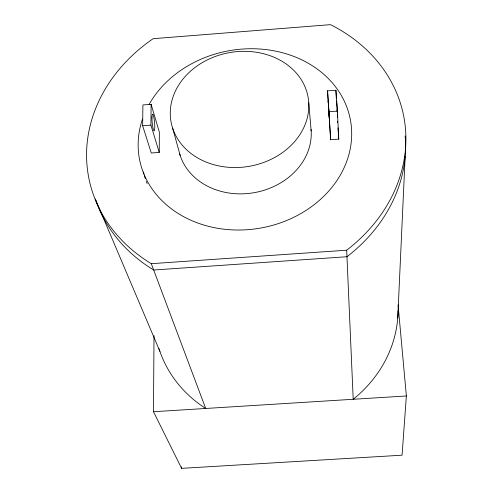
<?xml version="1.0" encoding="UTF-8"?>
<svg xmlns="http://www.w3.org/2000/svg" width="493" height="493" viewBox="0 0 493 493"><rect width="100%" height="100%" fill="white"/><g stroke="black" fill="none" stroke-linecap="round" stroke-linejoin="round"><path stroke-width="0.74" d="M159.245 152.417L159.35 132.155L151.111 104.331L142.908 104.954L142.65 125.752L151.277 153.009L159.245 152.417L150.926 125.13L151.111 104.331M398.073 304.803L406.368 395.965L402.072 455.193L181.597 468.35L153.483 411.723L154.013 335.634M397.74 318.176L405.166 156.33M327.562 90.885L335.906 90.25L337.409 111.098L338.759 139.137L330.655 139.735L327.562 90.885L330.655 139.735M142.65 125.752L150.926 125.13M328.991 111.732L337.409 111.098M151.308 263.681L346.678 250.204A167.059 140.542 -10.6 0 0 330.452 24.65L153.157 38.682A167.164 140.708 -9.8 0 0 151.308 263.681L205.698 408.469A127.453 115.208 -9.6 0 1 158.986 348.594M153.483 411.723L406.368 395.965M95.858 200.355L159.929 351.435M172.624 128.1L180.148 155.357M337.489 116.286L337.588 117.081L337.465 114.154M308.747 102.741A69.624 57.699 -10.2 0 1 207.954 162.782A69.624 57.699 -10.2 0 1 201.957 62.802A69.624 57.699 -10.2 0 1 308.747 102.741L311.163 130.941M337.459 121.087L337.563 122.591M337.945 127.853L338.321 133.122M338.432 134.626L338.759 139.137M336.904 105.188L336.497 100.332L336.731 105.157M336.947 105.841L337.36 112.305M336.996 109.415L337.138 111.541M328.763 110.031L328.202 100.96L329.306 117.698L328.886 110.833M335.906 90.25L336.306 98.526M336.491 102.285L336.633 105.292M346.678 250.204L353.21 399.281A127.391 115.103 -10.7 0 0 398.079 310.664M181.59 466.809L181.597 468.35M405.129 135.951A165.346 139.537 -10.6 0 1 346.961 256.73L153.68 270.01A165.445 139.704 -9.8 0 1 95.383 198.925M311.052 129.474A67.017 56.233 -10.2 0 1 255.004 192.523A67.017 56.233 -10.2 0 1 179.717 153.958M149.108 104.399A107.277 90.059 -10.2 0 1 330.144 80.451A107.277 90.059 -10.2 0 1 264.026 227.409A107.277 90.059 -10.2 0 1 142.508 119.078M147.124 183.55A105.736 89.165 -10.2 0 1 146.285 181.406M145.275 178.521A105.736 89.165 -10.2 0 1 144.381 175.613M143.981 174.152A105.736 89.165 -10.2 0 1 143.438 171.958M151.967 117.919A8.35 1.183 84.8 0 0 154.038 130.842A8.35 1.183 84.8 0 0 154.112 118.862A8.35 1.183 84.8 0 0 151.967 117.919"/></g></svg>
